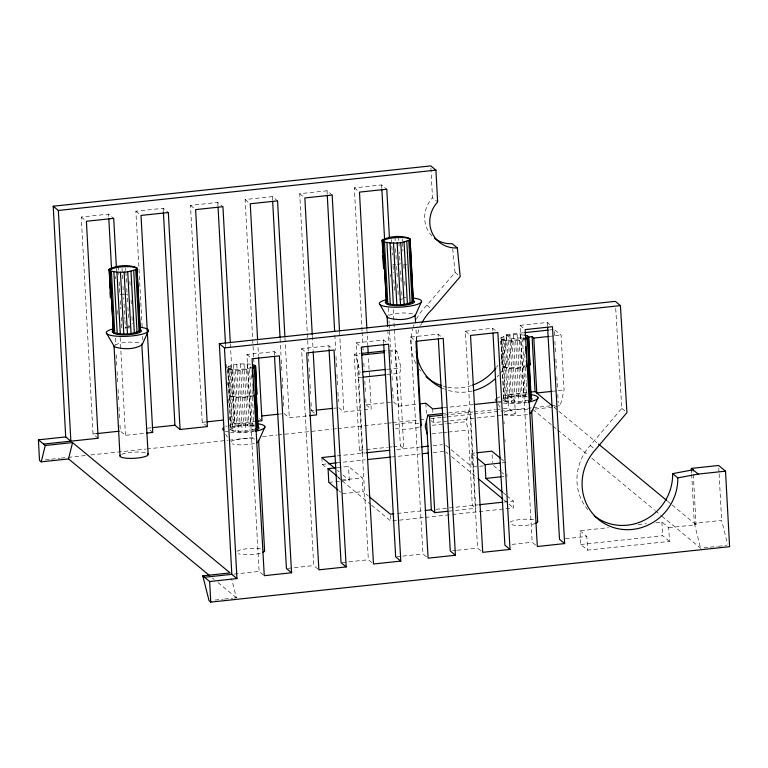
<?xml version="1.0" encoding="UTF-8"?>
<svg xmlns="http://www.w3.org/2000/svg" width="768" height="768" viewBox="0 0 768 768"><rect width="100%" height="100%" fill="white"/><g stroke="black" fill="none" stroke-linecap="round" stroke-linejoin="round"><path stroke-width="0.58" stroke-dasharray="3.84 2.88" d="M250.637 364.195C243.024 363.744 234.461 363.254 227.664 367.181L230.88 429.85L231.59 430.541A14.093 3.101 -3.1 0 0 254.726 430.522M254.227 429.485C246.662 431.29 238.426 432.048 230.88 429.85L227.664 367.181M523.709 335.021C516.096 334.57 507.533 334.08 500.736 338.006L503.952 400.675L504.653 401.366A14.093 3.101 -3.1 0 0 525.907 401.789M528.154 400.08C520.339 402.115 511.786 402.931 503.952 400.675L500.736 338.006M393.36 446.707L400.378 445.949L403.805 448.79L399.715 373.267L401.059 367.814L396.893 351.254L395.174 349.834L385.814 350.832M468.816 410.755L470.525 412.176L475.728 508.291L472.31 505.459L468.221 429.936L466.128 421.651L468.816 410.755L444.24 413.386M554.582 335.376L554.256 329.482L561.11 335.146L564.086 390.067L560.064 406.416L558.346 404.995M587.808 509.654A49.334 46.819 -50.4 0 1 590.256 445.498L621.802 408.384L615.638 307.306M416.458 319.171A49.334 46.819 -50.4 0 1 426.979 305.184L455.04 272.448L452.429 245.981M231.014 428.966C238.589 424.848 248.102 425.213 256.445 426.461M504.077 399.792C510.883 395.866 519.446 396.355 527.059 396.816L526.282 382.55M115.19 344.861C122.957 341.712 131.942 341.539 140.112 343.114M388.81 315.341C396.662 312.72 405.408 312.23 413.491 314.045M252.797 396.182C245.174 397.517 236.064 399.341 229.018 395.52C236.573 397.728 244.8 396.97 252.365 395.155M524.381 339.542L522.557 339.994L524.045 367.459C516.95 368.256 508.541 370.061 502.09 366.346C509.933 368.602 518.486 367.786 526.291 365.75M251.731 367.459A14.093 3.101 -3.1 0 1 227.53 368.064C233.981 371.77 242.39 369.974 249.485 369.168L250.973 396.634M524.803 338.285A14.093 3.101 -3.1 0 1 500.602 338.89C507.053 342.595 515.462 340.8 522.557 339.994M119.99 294.73L123.533 294.326L123.792 299.059M98.15 438.25L93.014 433.997L81.264 217.027L108.566 214.109L113.712 218.362M142.138 326.832L135.878 211.2L163.181 208.282L168.326 212.525M207.379 426.576L202.243 422.333L190.493 205.363L217.795 202.445L222.941 206.698M253.632 356.89L245.107 199.536L272.41 196.618L277.555 200.87M308.246 351.053L299.722 193.699L327.024 190.781L332.17 195.034M362.083 330.912L354.336 187.872L381.638 184.954L386.784 189.206M263.405 574.963L259.123 571.421L246.941 354.528L274.253 351.619L277.67 354.451M318.019 569.136L313.738 565.594L301.555 348.701L328.867 345.782L332.285 348.614M371.779 562.589L368.352 559.757L356.17 342.864L383.472 339.946L386.899 342.778M426.394 556.752L422.966 553.92L410.784 337.027L438.086 334.109L441.514 336.941M481.008 550.915L477.581 548.083L465.398 331.19L492.701 328.272L496.128 331.114M535.622 545.088L532.195 542.256L520.013 325.363L547.315 322.445L550.742 325.277M500.918 360.202A49.334 46.819 -50.4 0 0 506.458 340.166L506.064 334.627L523.699 332.746M549.562 329.981L553.085 329.606M358.013 363.907L362.842 453.158L359.424 450.326L354.211 354.211L360.067 353.587M506.064 334.627L511.21 338.88L523.968 337.517M354.211 354.211L355.93 355.622L359.443 355.248M388.694 352.128L396.893 351.254M550.426 336.288L553.987 335.904M555.178 335.779L561.11 335.146M387.014 369.312L401.059 367.814M362.266 377.261L358.752 377.645L360.096 372.192L355.93 355.622M386.842 374.64L399.715 373.267M93.014 433.997L96.576 433.613M151.19 427.786L147.629 428.16L152.765 432.413M202.243 422.333L205.805 421.949M279.418 414.086L281.789 413.827M311.021 402.317L311.472 410.659L315.034 410.275M334.032 408.25L336.403 407.99M365.76 398.861L366.086 404.822L391.018 402.163M120 425.117L120.317 431.078L125.462 435.331L145.642 433.171M229.421 417.024L229.546 419.414L234.691 423.658L254.87 421.507M284.16 413.578L289.306 417.83L308.294 415.795M338.774 407.741L343.91 411.994L362.909 409.958M364.099 409.834L371.222 409.075L368.381 356.621M393.389 401.904L398.525 406.157L417.523 404.131M507.754 394.483L514.608 400.157L515.347 413.885L508.502 408.221L507.754 394.483L526.752 392.458M553.402 391.21L556.963 390.835M558.144 390.701L564.086 390.067M443.376 407.77L473.05 404.592M497.99 401.933L514.608 400.157M444.394 415.066L472.886 412.022M474.067 411.898L495.437 409.613M496.627 409.488L508.502 408.221M45.475 459.792L50.246 459.283M51.446 459.158L59.789 458.266M60.989 458.131L66.95 457.498M68.141 457.373L86.035 455.462M90.806 454.954L145.67 449.088M146.861 448.963L227.962 440.294M229.162 440.17L255.398 437.366M262.55 436.598L276.864 435.072M278.064 434.947L331.728 429.206M332.928 429.082L336.499 428.698M337.699 428.573L386.602 423.35M387.792 423.226L391.373 422.842M392.563 422.707L418.8 419.904M419.99 419.779L424.762 419.27M430.733 418.637L441.466 417.485M442.656 417.36L446.237 416.976M447.427 416.851L532.109 407.798M533.299 407.674L550.003 405.888M551.194 405.763L555.965 405.254M535.133 409.075L552.941 407.174M554.122 407.05L557.683 406.666M430.858 420.509L433.43 422.64L476.17 418.07M477.36 417.946L515.347 413.885M432.192 425.28L446.237 423.782M447.408 423.658L466.128 421.651M431.933 433.814L442.474 432.682M443.645 432.557L447.149 432.182M448.32 432.058L468.221 429.936M359.424 450.326L365.27 449.702M366.442 449.578L387.504 447.331M388.675 447.206L392.189 446.832M337.094 455.914L365.184 452.909M396.787 449.539L420.192 447.034M433.066 445.661L442.426 444.662M321.888 457.536L322.253 464.4L327.034 463.891M336.576 462.874L365.203 459.811M391.45 457.008L420.086 453.955M433.21 452.554L443.942 451.402M337.162 467.693L348.538 466.474L362.237 477.811L362.986 491.539L368.467 496.07M483.542 465.859L472.166 467.078L471.427 453.35L474.835 452.986M341.76 480L362.237 477.811M502.186 462.854L505.603 462.49M328.81 482.39L334.493 481.786M335.635 481.661L349.286 480.211L348.538 466.474M342.509 493.728L362.986 491.539M501.792 476.707L504.067 476.467M397.411 513.456L424.32 510.586M436.022 509.338L478.157 504.835M503.904 502.08L513.264 501.082L513.638 507.946L452.794 514.445M448.819 511.162L475.728 508.291M371.578 505.21L390.758 521.078L424.166 517.507M425.357 517.382L451.603 514.57M655.949 522.634L661.882 522L668.736 527.664L669.475 541.392L587.558 550.147L580.704 544.483L579.965 530.746L608.458 527.702M638.141 524.534L646.445 523.642M691.68 474.374L694.33 523.334L721.632 520.416L727.603 544.128M234.192 574.09L259.123 571.421M287.626 568.378L313.738 565.594M342.24 562.55L368.352 559.757M396.845 556.714L401.597 556.205M402.787 556.08L422.966 553.92M452.65 550.752L456.211 550.368M457.402 550.243L477.581 548.083M512.016 544.406L532.195 542.256M565.44 538.704L586.81 536.419L587.558 550.147M668.736 527.664L696.038 524.746L693.062 469.824M580.704 544.483L662.63 535.728L669.475 541.392M214.992 600.058L223.296 599.165M224.486 599.04L232.8 598.157M233.99 598.022L236.362 597.773L231.533 578.573M661.853 516.134L700.579 548.179L708.893 547.286M710.083 547.162L717.206 546.403M718.387 546.278L726.701 545.386M392.851 264.595L395.549 264.326M124.454 294.278L127.21 294.134L127.661 302.419M399.379 299.434L402.134 299.29L401.558 288.634M397.363 264.202L400.118 264.096L399.466 252.154M403.613 264.163L406.694 264.442M430.906 168.25L432.509 197.77L437.645 202.013M621.802 408.384L625.229 411.216M354.336 187.872L357.763 190.704M520.013 325.363L524.294 328.906M455.04 272.448L460.176 276.691M299.722 193.699L303.149 196.531M465.398 331.19L469.68 334.733M554.285 407.472L557.971 410.515M558.893 411.283L596.669 442.531M667.613 501.226L671.29 504.278M672.211 505.037L696.038 524.746M426.979 305.184L432.115 309.427M590.256 445.498L593.683 448.33M532.752 409.334L552.115 425.357M553.037 426.115L556.733 429.168M557.654 429.926L588.086 455.107M591.773 458.16L654.47 510.029M655.392 510.797L660.931 515.376M245.107 199.536L248.534 202.368M410.784 337.027L415.066 340.57M501.034 458.717L503.779 460.982M190.493 205.363L193.92 208.195M356.17 342.864L359.597 345.696M579.965 530.746L586.81 536.419M493.565 465.648L500.87 471.686M501.782 472.445L503.606 473.962M471.427 453.35L475.987 457.123M445.68 445.162L450.25 448.944M451.162 449.702L472.166 467.078M503.222 492.768L505.958 495.034M506.87 495.792L513.264 501.082M446.054 452.035L447.878 453.542M451.536 456.566L477.101 477.725M503.597 499.632L508.157 503.414M509.069 504.173L513.638 507.946M135.878 211.2L140.16 214.742M301.555 348.701L305.837 352.243M366.086 404.822L371.222 409.075M81.264 217.027L85.546 220.57M246.941 354.528L251.222 358.07M311.472 410.659L316.608 414.912M337.411 470.381L339.235 471.898M342.893 474.922L349.286 480.211M338.112 476.976L339.936 478.483M322.253 464.4L326.822 468.182M337.786 477.245L341.434 480.269M342.346 481.027L370.666 504.451M259.421 418.618L261.994 420.739M338.851 490.704L340.675 492.221M212.381 577.939L214.234 579.466M217.92 582.518L236.362 597.773M498.163 403.978L501.072 408.979M225.677 434.16L227.424 437.155M694.33 523.334L700.579 548.179M511.21 338.88L511.594 344.41A49.334 46.819 -50.4 0 1 499.555 374.189M547.315 322.445L547.517 326.016M492.701 328.272L492.835 330.662M438.086 334.109L438.221 336.499M383.472 339.946L383.674 343.517M328.867 345.782L328.992 348.163M274.253 351.619L274.445 355.19M718.79 467.875L719.05 472.656M719.117 473.846L721.632 520.416M691.478 470.794L691.613 473.184M661.882 522L662.63 535.728M554.899 341.28L555.475 351.898M555.859 358.982L556.368 368.419M556.819 376.675L557.395 387.302M557.77 394.378L558.221 402.643M523.843 337.402L524.16 343.344M524.736 354.038L525.13 361.162M525.446 367.104L526.224 381.36M523.718 366.461L525.581 400.79M520.627 334.742L523.978 396.528M519.283 340.531L520.771 367.997M520.56 367.037L522.422 401.366M517.133 334.666L520.483 396.461M515.693 340.886L518.88 401.76M513.466 334.819L516.806 396.605M512.026 341.04L515.203 401.962M509.866 335.174L513.216 396.96M508.522 340.963L510.01 368.429M509.789 367.613L511.642 401.942M506.592 335.712L509.942 397.498M505.44 340.685L506.928 368.15M506.582 367.382L508.445 401.712M503.866 336.394L507.216 398.179M502.982 340.214L504.47 367.67M503.962 366.95L505.814 401.28M501.869 337.171L505.21 398.966M501.312 339.571L502.8 367.037M504.019 421.555L504.144 423.946M504.989 439.469L505.114 441.859M506.861 474.096L506.995 476.486M492.086 454.589L492.528 462.605M432.682 408.902L432.874 412.339M433.181 418.061L433.43 422.64M425.837 403.238L426.394 413.539M416.035 329.837L416.554 339.389M403.834 264.979L404.026 268.522M404.736 281.549L405.053 287.462M402.25 239.088L402.384 241.478M402.442 242.669L402.902 251.03M400.598 270.874L401.242 282.71M398.63 236.63L399.149 246.182M396.672 266.342L397.373 279.36M397.632 284.093L398.333 297.12M394.954 236.774L395.213 241.555M395.606 248.717L396.25 260.659M393.062 265.555L393.446 272.659M393.83 279.763L394.406 290.41M391.488 239.52L392.333 255.043M393.302 309.6L398.525 406.157M395.174 349.834L400.378 445.949M390.346 274.416L390.48 276.787M381.638 184.954L381.84 188.525M388.291 307.738L388.675 314.89M389.002 320.842L389.126 323.232M389.194 324.422L390.422 347.069M390.749 353.03L391.325 363.763M391.651 369.725L392.227 380.448M392.621 387.6L393.197 398.333M387.821 329.99L388.541 343.133M390.451 515.357L390.758 521.078M366.893 329.203L367.738 344.707M362.15 332.112L362.861 345.216M362.918 346.416L363.178 351.178M363.821 363.101L364.214 370.253M364.79 380.986L365.376 391.709M339.59 332.122L343.91 411.994M327.024 190.781L327.226 194.362M334.838 335.021L335.683 350.525M336 356.486L336.643 368.4M336.97 374.362L337.555 385.094M337.939 392.246L338.458 401.779M312.346 336.23L313.123 350.534M308.304 352.243L308.822 361.786M309.149 367.747L309.725 378.47M310.051 384.432L310.57 393.965M284.976 337.958L289.306 417.83M272.41 196.618L272.611 200.189M280.099 338.477L281.002 355.162M281.261 359.933L281.904 371.856M282.23 377.818L282.806 388.541M283.19 395.693L283.776 406.426M257.664 340.877L258.509 356.371M253.69 358.08L253.949 362.851M250.771 366.576L250.896 368.947M251.222 374.89L251.539 380.832M252.058 390.336L253.987 425.981M250.646 395.635L252.509 429.965M247.555 363.917L250.906 425.702M246.211 369.706L247.699 397.171M247.488 396.211L249.35 430.541M244.061 363.84L247.411 425.635M242.621 370.061L245.808 430.934M240.394 363.994L243.734 425.779M238.954 370.214L242.131 431.136M236.794 364.349L240.144 426.134M235.459 370.138L236.947 397.603M236.717 396.787L238.57 431.117M233.53 364.886L236.87 426.672M232.368 369.859L233.856 397.325M233.51 396.557L235.373 430.886M230.362 343.786L234.691 423.658M230.794 365.568L234.144 427.354M229.91 369.389L231.398 396.845M230.89 396.125L232.752 430.454M228.797 366.346L232.147 428.141M228.24 368.746L229.728 396.211M217.795 202.445L217.997 206.026M225.485 344.304L225.802 350.266M226.579 364.57L226.771 368.15M227.549 382.454L227.674 384.835M228.451 399.149L228.643 402.72M163.181 208.282L163.315 210.662M142.656 336.365L142.848 339.946M131.088 300.067L131.347 304.8M131.981 316.637L132.365 323.741M129.888 281.395L130.214 287.366M127.91 307.152L128.554 318.989M128.87 324.912L129.062 328.454M125.683 268.195L125.818 270.576M125.875 271.776L126.528 283.709M126.787 288.49L127.046 293.261M124.042 303.802L124.877 319.19M124.944 320.371L125.395 328.656M122.016 268.339L122.726 281.472M122.986 286.253L123.37 293.414M120.317 300.643L120.758 308.938M121.21 317.222L121.786 327.869M118.291 266.304L118.742 274.666M119.136 281.827L119.712 292.57M116.419 268.435L116.554 270.816M120.163 337.574L125.462 435.331M117.667 310.694L117.859 314.246M115.536 276.394L115.67 278.784M108.566 214.109L108.701 216.499M115.286 338.093L115.67 345.245M116.189 354.787L116.832 366.701M117.091 371.472L117.802 384.586M118.061 389.357L118.771 402.47M119.03 407.242L119.674 419.155M431.971 235.939A28.195 26.755 -50.4 0 1 432.509 197.77M497.952 365.242A49.334 46.819 -50.4 0 1 496.608 367.162M471.533 385.517A49.334 46.819 -50.4 0 1 447.869 387.264M446.755 387.053A49.334 46.819 -50.4 0 1 443.491 386.246M420.672 370.992A49.334 46.819 -50.4 0 1 419.328 369.197M415.853 363.446A49.334 46.819 -50.4 0 1 412.637 328.944M413.299 326.726A49.334 46.819 -50.4 0 1 414.067 324.538M419.213 427.008A14.093 3.101 -3.1 0 1 394.838 428.179M395.059 425.059A14.093 3.101 -3.1 0 1 419.443 423.888M121.69 454.368A14.093 3.101 -3.1 0 1 146.064 452.966M254.362 443.424A14.093 3.101 -3.1 0 1 232.262 443.837M231.034 441.542A14.093 3.101 -3.1 0 1 254.678 439.018M260.314 553.277A14.093 3.101 -3.1 0 1 238.214 553.69M236.986 551.395A14.093 3.101 -3.1 0 1 260.63 548.87M527.434 414.25A14.093 3.101 -3.1 0 1 503.99 413.981M504.106 412.368A14.093 3.101 -3.1 0 1 527.75 409.843M535.661 523.344A14.093 3.101 -3.1 0 1 521.53 525.552A14.093 3.101 -3.1 0 1 509.933 523.834M510.048 522.221A14.093 3.101 -3.1 0 1 533.702 519.696M254.093 431.51A21.149 4.646 -3.1 0 1 230.707 432.288M228.653 431.99A21.149 4.646 -3.1 0 1 225.37 431.184M225.715 426.509A21.149 4.646 -3.1 0 1 227.28 425.923M229.133 425.376A21.149 4.646 -3.1 0 1 254.678 423.418M230.88 429.85A14.093 3.101 -3.1 0 1 229.891 429.12M230.765 427.478A14.093 3.101 -3.1 0 1 254.102 425.318M127.709 326.957A21.149 4.646 -3.1 0 1 129.917 326.87M125.232 327.744A14.093 3.101 -3.1 0 1 127.997 327.61M503.952 400.675A14.093 3.101 -3.1 0 1 502.963 399.946M502.925 399.139A14.093 3.101 -3.1 0 1 512.525 396.067A14.093 3.101 -3.1 0 1 527.174 396.144M402.989 297.706A21.149 4.646 -3.1 0 1 406.234 297.677M527.155 402.336A21.149 4.646 -3.1 0 1 501.725 402.816M500.506 402.576A21.149 4.646 -3.1 0 1 498.442 402.01M496.589 398.563A21.149 4.646 -3.1 0 1 502.205 396.211M503.222 395.952A21.149 4.646 -3.1 0 1 527.741 394.243M498.787 375.082A49.334 46.819 -50.4 0 1 497.194 376.81M472.243 391.018A49.334 46.819 -50.4 0 1 445.44 389.453M444.394 389.059A49.334 46.819 -50.4 0 1 442.32 388.176M416.381 340.032A49.334 46.819 -50.4 0 1 420.086 326.611M420.566 325.536A49.334 46.819 -50.4 0 1 421.594 323.424"/><path stroke-width="1.15" d="M108.97 269.952L110.083 270.845L113.443 332.784C122.131 334.589 132.192 334.829 140.189 330.624L136.973 267.955C128.64 264.173 117.379 265.229 109.162 269.136L110.458 297.418L111.226 298.166L111.542 297.648M140.189 330.624L136.973 267.955A14.093 3.101 -3.1 0 0 123.878 266.736A14.093 3.101 -3.1 0 0 110.966 269.347L109.738 270.71L113.443 332.784A14.093 3.101 -3.1 0 0 131.155 334.416A14.093 3.101 -3.1 0 0 140.323 329.741M382.042 240.778L383.155 241.67L386.506 303.61C395.203 305.414 405.264 305.654 413.261 301.45L410.045 238.781C401.712 234.998 390.451 236.054 382.224 239.962L383.53 268.243L384.298 268.992M413.261 301.45L410.045 238.781A14.093 3.101 -3.1 0 0 396.95 237.571A14.093 3.101 -3.1 0 0 384.038 240.182L382.81 241.536L386.506 303.61A14.093 3.101 -3.1 0 0 404.227 305.251A14.093 3.101 -3.1 0 0 413.395 300.566L412.685 299.885M110.458 297.418L110.39 291.821M253.699 395.952L256.838 394.339L255.542 366.058L253.104 364.666M256.838 394.339L255.542 366.058M383.53 268.243L383.712 267.427M526.454 360.806L526.771 366.778L529.91 365.165L528.605 336.883L527.482 335.846L524.534 335.184M529.91 365.165L528.605 336.883M41.232 461.846L45.254 445.498L38.4 439.834L39.514 460.426L41.232 461.846L68.534 458.928L209.616 575.645M68.534 458.928L72.557 442.579L45.254 445.498M443.069 413.51L427.853 415.133L425.174 426.029L427.258 434.314M106.896 333.811L114.461 346.819C123.062 349.517 134.63 349.738 142.195 344.678L148.483 330.614M264.941 426.95L258.643 441.024L264.595 550.877M421.555 301.44L415.267 315.504C407.702 320.563 396.134 320.342 387.533 317.645L379.968 304.637M538.003 397.776L531.715 411.85L537.667 521.702M387.494 316.166L387.533 317.645M113.405 331.978L113.078 332.496A14.093 3.101 -3.1 0 1 112.502 330.931M255.082 429.254L258.115 427.094L256.32 393.955M386.467 302.803L386.15 303.322A14.093 3.101 -3.1 0 1 386.707 300.922M528.163 366.134L529.958 399.274L531.187 397.92L529.392 364.781M253.536 366.662L254.774 365.309M110.083 270.845C118.474 272.986 128.899 272.966 136.848 268.838M383.155 241.67C391.546 243.811 401.971 243.792 409.91 239.664M252.221 368.486L255.35 366.874M525.283 339.312L528.422 337.699M594.211 515.827A49.334 46.819 -50.4 0 0 645.581 519.514A49.334 46.819 -50.4 0 0 672.643 473.626L693.062 469.824M219.331 343.661L224.467 347.904L236.957 578.592L231.821 574.339L219.331 343.661L615.283 301.354L620.419 305.606L626.938 412.637L595.392 449.75A49.334 46.819 -50.4 0 0 612.547 527.232A49.334 46.819 -50.4 0 0 677.779 477.878L698.198 474.077L725.51 471.158L729.6 546.672L210.768 602.102L209.05 600.691L202.8 575.846L230.112 572.928L72.557 442.579M53.213 206.218L58.349 210.461L70.848 441.168L65.702 436.915L53.213 206.218L430.781 165.898L435.917 170.141L437.645 202.013A28.195 26.755 -50.4 0 0 431.942 232.416A28.195 26.755 -50.4 0 0 457.334 247.93L460.176 276.691L432.115 309.427A49.334 46.819 -50.4 0 0 422.141 322.387M58.349 210.461L435.917 170.141M224.467 347.904L620.419 305.606M524.87 332.621L548.381 330.106M361.238 353.462L384.643 350.957M527.453 337.142L532.09 336.643L533.798 338.064L549.235 336.413M361.776 354.998L384.019 352.627M362.438 371.942L385.843 369.437M363.437 377.136L385.67 374.765M38.4 439.834L65.702 436.915M96.576 433.613L119.136 431.203M152.381 427.651L174.931 425.242L180.077 429.494L207.379 426.576L195.629 209.616L222.941 206.698L230.294 342.595M206.995 421.824L223.613 420.048M261.61 415.987L278.227 414.211M316.224 410.15L332.842 408.374M43.536 444.086L98.15 438.25L86.4 221.28L113.712 218.362L116.352 267.235M146.832 433.046L152.765 432.413L141.014 215.443L168.326 212.525L180.077 429.494M257.242 421.248L261.994 420.739L258.576 357.562M309.485 415.67L316.608 414.912L313.19 351.725M419.904 403.872L425.837 403.238L432.682 408.902L442.186 407.894M530.314 392.074L535.066 391.574L552.442 405.946M552.211 391.334L536.774 392.986L533.798 338.064M474.24 404.467L496.8 402.058M427.853 415.133L429.562 416.544L442.435 415.171M334.762 456.163L321.888 457.536L334.675 468.115M366.355 452.784L389.76 450.288M421.363 446.909L428.381 446.16M328.224 463.766L336.576 462.874M367.594 459.562L390.259 457.142M422.467 453.696L428.438 453.062M337.939 489.955L328.81 482.39L328.061 468.662L336.029 467.808M477.11 452.736L491.904 451.162L500.122 457.958M476.899 457.882L485.126 464.678L499.91 463.104M485.126 464.678L485.866 478.416L500.659 476.832M691.478 470.794L691.354 468.403L718.656 465.485L725.51 471.158M393.898 513.83L390.384 514.205L369.379 496.829M425.491 510.461L431.347 509.837L434.774 512.669L447.648 511.296M479.328 504.71L502.733 502.205M204.509 577.258L231.821 574.339M202.8 575.846L209.654 581.51L236.957 578.592M291.571 572.755L264.269 575.674L252.077 358.781L279.389 355.862L291.571 572.755L286.435 568.512L274.512 356.381M346.186 566.918L318.883 569.837L306.691 352.944L334.003 350.035L346.186 566.918L341.05 562.675L329.059 349.354M400.8 561.091L373.488 564.01L361.306 347.117L388.618 344.198L400.8 561.091L395.664 556.838L383.741 344.717M455.414 555.254L428.102 558.173L415.92 341.28L443.232 338.362L455.414 555.254L450.278 551.002L438.355 338.88M510.029 549.418L482.717 552.336L470.534 335.443L497.846 332.525L510.029 549.418L504.893 545.165L492.97 333.043M564.643 543.581L537.331 546.499L525.149 329.606L552.461 326.688L564.643 543.581L559.507 539.338L547.584 327.206M530.842 397.786L531.187 397.92A14.093 3.101 -3.1 0 1 528.634 401.107M457.334 247.93L452.198 243.677A28.195 26.755 -50.4 0 1 434.573 238.272M691.354 468.403L698.198 474.077M672.643 473.626L677.779 477.878M598.512 444.058L666.691 500.467M485.866 478.416L502.31 492.01M478.022 478.474L502.675 498.883M328.061 468.662L337.19 476.218M137.75 294.73L138.461 295.411M529.334 363.59L530.093 364.349M415.018 315.053L415.651 322.675M148.138 454.397L141.773 343.901M114.048 346.032L114.461 346.819M532.09 336.643L535.066 391.574M528.038 339.715L527.846 336.134L526.608 337.488A14.093 3.101 -3.1 0 1 524.803 338.285M529.075 365.299L530.87 398.448M527.29 338.534L528.778 365.99M525.677 346.483L526.061 353.645M429.562 416.544L434.774 512.669M426.509 420.576L431.347 509.837M416.621 340.579L421.21 425.357M409.728 245.251L409.853 247.642M410.506 259.584L410.63 261.974M408.778 240.49L412.128 302.285M406.781 241.277L410.131 303.062M404.054 241.958L407.395 303.744M400.781 242.496L404.122 304.282M397.19 242.851L400.531 304.637M393.514 242.995L396.864 304.79M390.019 242.928L393.37 304.714M389.424 238.08L386.784 189.206L359.472 192.115L366.835 328.013M386.938 242.64L390.288 304.435M381.898 189.715L384.614 239.789M384.48 242.17L387.821 303.955M387.11 316.858L387.629 326.41M382.224 239.962L382.877 251.904M383.069 255.485L383.587 265.037M367.805 345.898L368.189 353.05M339.523 330.931L332.17 195.034L304.858 197.952L312.278 335.04M327.283 195.552L334.646 331.45M284.909 336.768L277.555 200.87L250.243 203.779L257.606 339.677M272.669 201.379L280.032 337.286M256.003 394.474L257.798 427.622M254.218 367.709L255.706 395.165M255.091 395.309L256.886 428.448M252.278 369.686L252.672 376.848M253.056 384.01L253.382 389.981M218.054 207.216L225.418 343.114M209.654 581.51L210.768 602.102M163.382 211.853L174.931 425.242M136.33 268.454L136.464 270.845M135.715 269.664L139.056 331.459M133.709 270.451L137.059 332.237M130.982 271.133L134.333 332.918M127.709 271.67L131.059 333.456M124.118 272.026L127.459 333.811M120.442 272.17L123.792 333.965M116.947 272.102L120.298 333.888M113.866 271.814L117.216 333.61M108.826 218.88L111.542 268.954M111.408 271.344L114.749 333.13M114.048 346.166L120 456.019M109.162 269.136L109.421 273.917M109.68 278.688L110.189 288.24M257.76 426.816L258.115 427.094A14.093 3.101 -3.1 0 1 255.562 430.282M495.907 368.102A49.334 46.819 -50.4 0 1 472.627 385.133M441.36 385.584A49.334 46.819 -50.4 0 1 426.01 376.646M420.787 424.579A14.093 3.101 -3.1 0 1 420.672 426.192M147.562 453.629A14.093 3.101 -3.1 0 1 134.458 458.294A14.093 3.101 -3.1 0 1 120.374 455.194M258.221 440.237A14.093 3.101 -3.1 0 1 256.646 442.675M264.173 550.09A14.093 3.101 -3.1 0 1 262.598 552.518M537.245 520.915A14.093 3.101 -3.1 0 1 535.661 523.344M531.293 411.062A14.093 3.101 -3.1 0 1 529.718 413.501M258.989 423.946A21.149 4.646 -3.1 0 1 255.264 431.29M223.344 430.157A21.149 4.646 -3.1 0 1 223.517 427.738M140.496 327.302A21.149 4.646 -3.1 0 1 143.328 333.85A21.149 4.646 -3.1 0 1 112.858 335.76A21.149 4.646 -3.1 0 1 112.685 329.04M412.454 298.003A21.149 4.646 -3.1 0 1 416.995 304.493A21.149 4.646 -3.1 0 1 386.275 306.634A21.149 4.646 -3.1 0 1 385.757 299.866M530.016 394.474A21.149 4.646 -3.1 0 1 528.336 402.115M496.416 400.982A21.149 4.646 -3.1 0 1 496.589 398.563M495.533 378.442A49.334 46.819 -50.4 0 1 473.357 390.739M441.302 387.696A49.334 46.819 -50.4 0 1 417.158 357.091M416.707 354.883A49.334 46.819 -50.4 0 1 416.227 351.494"/></g></svg>
